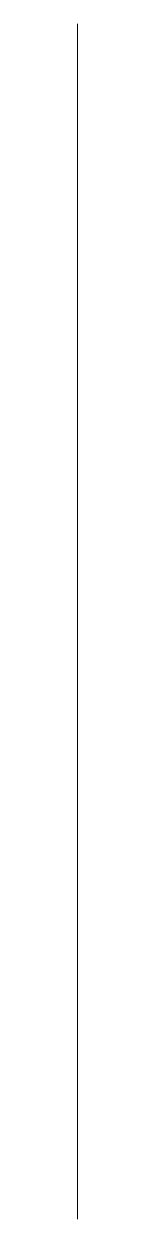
# Model space of a CAD drawing. Header units: metres. Extents: x 131 to 131, y 243 to 247.
import ezdxf

# ---------------------------------------------------------------- set-up
doc = ezdxf.new("R2010")
doc.units = ezdxf.units.M

msp = doc.modelspace()

# ---------------------------------------------------------------- linework, layer by layer
at = {"layer": 'single line', "lineweight": 20}
msp.add_line((131, 243), (131, 247), dxfattribs=at)

doc.saveas('drawing.dxf')
